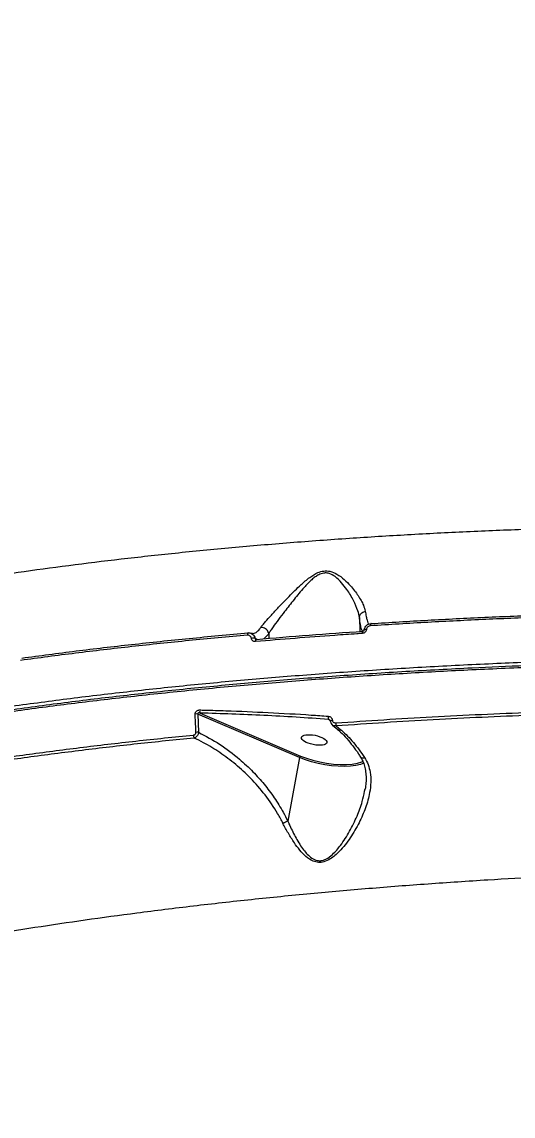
# Model space of a CAD drawing. Header units: millimetres. Extents: x -6523 to 7556, y -5559 to 6101.
# Drawn here: x -1524 to -1349.4, y 2351.4 to 2740.5 of the extents above; entities that cross this region are included whole.
import ezdxf

# ---------------------------------------------------------------- set-up
doc = ezdxf.new("R2010")
doc.units = ezdxf.units.MM
for name, color, linetype in [('DIKOM_ОБЪЕКТ', 7, 'Continuous'), ('DIKOM_РАЗМЕР_ЗОНА', 7, 'Continuous'), ('DIKOM_РАЗМЕР_ОБЪЕКТА', 7, 'Continuous')]:
    doc.layers.add(name, color=color, linetype=linetype)
doc.styles.add('style1', font='arial.ttf', dxfattribs={"width": 0.8})
doc.dimstyles.new('1-50', dxfattribs={"dimtxt": 300, "dimasz": 200, "dimexe": 100, "dimexo": 0, "dimgap": 100, "dimtad": 1, "dimtxsty": 'style1', "dimcen": 200, "dimclrd": 7, "dimclre": 7, "dimclrt": 7, "dimadec": 1, "dimazin": 2, "dimtfac": 1, "dimtmove": 0, "dimatfit": 2, "dimfxl": 0, "dimlwd": 25, "dimlwe": 18, "dimarcsym": 0})

# ---------------------------------------------------------------- blocks, each defined once
blk = doc.blocks.new('*D10')
at = {"layer": 'Defpoints', "color": 0, "transparency": 16777216}
for p in [(-1823.23, 4314.24), (3842.01, -3170.82), (6537.88, -3170.82)]:
    blk.add_point(p, dxfattribs=at)
at = {"layer": 'DIKOM_РАЗМЕР_ОБЪЕКТА', "color": 7, "lineweight": 18, "transparency": 16777216}
for p, q in [((-1823.23, 4314.24), (6637.88, 4314.24)), ((3842.01, -3170.82), (6637.88, -3170.82))]:
    blk.add_line(p, q, dxfattribs=at)
at = {"layer": 'DIKOM_РАЗМЕР_ОБЪЕКТА', "color": 7, "lineweight": 25, "transparency": 16777216}
blk.add_line((6537.88, 3914.24), (6537.88, -2770.82), dxfattribs=at)
at = {"layer": 'DIKOM_РАЗМЕР_ОБЪЕКТА', "color": 7, "transparency": 16777216}
for points in [[(6471.22, 3914.24), (6604.55, 3914.24), (6537.88, 4314.24)], [(6471.22, -2770.82), (6604.55, -2770.82), (6537.88, -3170.82)]]:
    blk.add_solid(points, dxfattribs=at)
at = {"layer": 'DIKOM_РАЗМЕР_ОБЪЕКТА', "color": 7, "transparency": 16777216, "insert": (6304.71, 207.11), "char_height": 300, "attachment_point": 5, "rotation": 90, "style": 'style1'}
blk.add_mtext('7500', dxfattribs=at)
blk = doc.blocks.new('*D13')
at = {"layer": 'Defpoints', "color": 0, "transparency": 16777216}
for p in [(-2358.18, 6101.03), (4341.71, -4605.15), (7455.88, -4605.15)]:
    blk.add_point(p, dxfattribs=at)
at = {"layer": 'DIKOM_РАЗМЕР_ЗОНА', "color": 7, "lineweight": 18, "transparency": 16777216}
for p, q in [((-2358.18, 6101.03), (7555.88, 6101.03)), ((4341.71, -4605.15), (7555.88, -4605.15))]:
    blk.add_line(p, q, dxfattribs=at)
at = {"layer": 'DIKOM_РАЗМЕР_ЗОНА', "color": 7, "lineweight": 25, "transparency": 16777216}
blk.add_line((7455.88, 5701.03), (7455.88, -4205.15), dxfattribs=at)
at = {"layer": 'DIKOM_РАЗМЕР_ЗОНА', "color": 7, "transparency": 16777216}
for points in [[(7389.22, 5701.03), (7522.55, 5701.03), (7455.88, 6101.03)], [(7389.22, -4205.15), (7522.55, -4205.15), (7455.88, -4605.15)]]:
    blk.add_solid(points, dxfattribs=at)
at = {"layer": 'DIKOM_РАЗМЕР_ЗОНА', "color": 7, "transparency": 16777216, "insert": (7222.71, 375.61), "char_height": 300, "attachment_point": 5, "rotation": 90, "style": 'style1'}
blk.add_mtext('10700', dxfattribs=at)

msp = doc.modelspace()

# ---------------------------------------------------------------- linework, layer by layer
at = {"layer": 'DIKOM_ОБЪЕКТ', "color": 7, "linetype": 'Continuous', "lineweight": 15}
for p, q in [((-1404.004, 2528.701), (-1403.887, 2523.733)), ((-1441.095, 2521.294), (-1440.489, 2520.934)), ((-1436.231, 2522.94), (-1437.992, 2521.137)), ((-1436.231, 2522.94), (-1436.193, 2521.283)), ((-1402.347, 2524.132), (-1402.276, 2524.324)), ((-1461.45, 2494.367), (-1461.16, 2487.865)), ((-1425.261, 2478.878), (-1461.45, 2494.367)), ((-1460.573, 2494.714), (-1424.894, 2479.444)), ((-1414.403, 2492.068), (-1415.008, 2492.482)), ((-1413.544, 2490.425), (-1411.711, 2488.918)), ((-1412.223, 2490.135), (-1410.551, 2488.757)), ((-1425.261, 2478.878), (-1429.471, 2456.313)), ((-1402.17, 2466.948), (-1402.003, 2467.718))]:
    msp.add_line(p, q, dxfattribs=at)
at = {"layer": 'DIKOM_ОБЪЕКТ', "color": 7, "linetype": 'Continuous', "lineweight": 15, "flags": 128}
for points in [[(-1399.866, 2526.533), (-1399.906, 2526.539), (-1399.942, 2526.51), (-1399.975, 2526.447), (-1400.003, 2526.352), (-1400.025, 2526.228), (-1400.04, 2526.081), (-1400.047, 2525.914), (-1400.047, 2525.734)], [(-1443.526, 2523.211), (-1443.585, 2523.215), (-1443.64, 2523.184), (-1443.69, 2523.119), (-1443.732, 2523.023), (-1443.766, 2522.898), (-1443.789, 2522.749), (-1443.802, 2522.582), (-1443.804, 2522.402)], [(-1440.69, 2520.939), (-1440.746, 2520.916), (-1440.798, 2520.856), (-1440.842, 2520.761), (-1440.878, 2520.636), (-1440.903, 2520.483), (-1440.916, 2520.31), (-1440.918, 2520.123)], [(-1440.628, 2520.923), (-1440.689, 2520.939), (-1440.69, 2520.939)], [(-1414.34, 2491.887), (-1414.334, 2491.918), (-1414.28, 2491.98), (-1414.17, 2492.041), (-1414.013, 2492.098), (-1413.817, 2492.149), (-1413.594, 2492.19)], [(-1402.466, 2476.843), (-1403.587, 2476.462), (-1405.268, 2476.086), (-1407.182, 2475.847), (-1409.287, 2475.752), (-1411.536, 2475.802), (-1413.882, 2475.997), (-1416.273, 2476.331), (-1418.657, 2476.797), (-1420.983, 2477.386), (-1423.2, 2478.085), (-1425.261, 2478.878)], [(-1424.894, 2479.444), (-1422.78, 2478.634), (-1420.5, 2477.928), (-1418.108, 2477.342), (-1415.663, 2476.89), (-1413.222, 2476.583), (-1410.847, 2476.429), (-1408.592, 2476.431), (-1406.514, 2476.59), (-1404.663, 2476.901), (-1403.082, 2477.357), (-1402.674, 2477.518)]]:
    msp.add_lwpolyline(points, dxfattribs=at)
at = {"layer": 'DIKOM_ОБЪЕКТ', "color": 7, "linetype": 'Continuous', "lineweight": 15}
for centre, radius, start, end in [((-1441.669, 2519.116), 2.252, 75.23867, 107.85078), ((-1401.849, 2523.217), 1.158, 148.1808, 189.87945), ((-1401.787, 2523.126), 1.294, 77.39377, 112.24443), ((-1461.824, 2490.346), 4.038, 84.6901, 97.97196), ((-1459.062, 2495.544), 1.725, 170.88682, 208.77766), ((-1412.896, 2493.202), 2.232, 169.59787, 198.82316), ((-1409.397, 2491.165), 3.008, 179.27714, 200.03907), ((-1460.899, 2486.852), 2.106, 178.55176, 208.57337), ((-1461.597, 2484.007), 3.882, 83.53757, 97.34085), ((-1411.001, 2489.874), 1.205, 232.88286, 291.96205), ((-1424.48, 2478.774), 0.787, 121.67587, 172.35797)]:
    msp.add_arc(centre, radius, start, end, dxfattribs=at)
msp.add_ellipse((-1420.089, 2485.15), major_axis=(-4.507, 0.913), ratio=0.3657185, dxfattribs=at)
for points, knots in [([(-1124.353, 3075.64), (-1125.253, 3075.861), (-1128.437, 3076.644), (-1134.126, 3077.784), (-1141.396, 3079.058), (-1148.858, 3080.118), (-1156.478, 3080.976), (-1164.264, 3081.631), (-1172.215, 3082.083), (-1180.334, 3082.333), (-1188.624, 3082.383), (-1197.087, 3082.231), (-1205.724, 3081.878), (-1214.539, 3081.323), (-1223.536, 3080.566), (-1232.707, 3079.607), (-1242.019, 3078.45), (-1251.436, 3077.099), (-1260.931, 3075.557), (-1270.502, 3073.825), (-1280.152, 3071.903), (-1289.883, 3069.791), (-1299.7, 3067.489), (-1309.604, 3064.997), (-1319.598, 3062.312), (-1329.685, 3059.436), (-1339.869, 3056.366), (-1350.148, 3053.102), (-1360.495, 3049.653), (-1370.867, 3046.033), (-1381.228, 3042.254), (-1391.566, 3038.321), (-1401.885, 3034.233), (-1412.191, 3029.987), (-1422.486, 3025.584), (-1432.774, 3021.022), (-1443.056, 3016.3), (-1453.337, 3011.416), (-1463.619, 3006.369), (-1473.905, 3001.157), (-1484.173, 2995.792), (-1494.379, 2990.294), (-1504.485, 2984.684), (-1514.481, 2978.969), (-1524.373, 2973.145), (-1534.164, 2967.211), (-1543.854, 2961.168), (-1553.442, 2955.016), (-1562.93, 2948.755), (-1572.315, 2942.384), (-1581.599, 2935.904), (-1590.78, 2929.315), (-1599.85, 2922.623), (-1608.782, 2915.848), (-1617.549, 2909.01), (-1626.133, 2902.122), (-1634.532, 2895.187), (-1642.747, 2888.204), (-1650.778, 2881.173), (-1658.626, 2874.094), (-1666.291, 2866.968), (-1673.771, 2859.794), (-1681.067, 2852.573), (-1688.179, 2845.304), (-1695.102, 2837.993), (-1701.82, 2830.654), (-1708.312, 2823.313), (-1714.56, 2815.986), (-1720.561, 2808.679), (-1726.317, 2801.391), (-1731.826, 2794.123), (-1737.091, 2786.873), (-1742.11, 2779.642), (-1746.884, 2772.431), (-1751.412, 2765.24), (-1755.695, 2758.067), (-1759.722, 2750.918), (-1763.175, 2744.455), (-1765.167, 2740.402), (-1766.002, 2738.703)], [0, 0, 0, 0, 0.0052363, 0.0185062, 0.0317826, 0.0449891, 0.0581356, 0.0712368, 0.0843073, 0.0973621, 0.1104157, 0.1234801, 0.1365682, 0.1496946, 0.1628741, 0.1761215, 0.1894001, 0.2026256, 0.2157851, 0.228894, 0.2419673, 0.2550197, 0.2680664, 0.2811206, 0.2941939, 0.307301, 0.3204568, 0.3336763, 0.3469502, 0.3601995, 0.3733731, 0.3864919, 0.3995705, 0.412624, 0.4256673, 0.4387154, 0.4517783, 0.4648707, 0.4780075, 0.4912036, 0.5044676, 0.5177231, 0.5308932, 0.5440216, 0.5571192, 0.5701964, 0.583264, 0.5963326, 0.6094102, 0.6225066, 0.6356323, 0.648798, 0.6620138, 0.6752413, 0.6884296, 0.7015735, 0.7146838, 0.7277709, 0.7408454, 0.7539179, 0.7669975, 0.7800924, 0.7932134, 0.806371, 0.8195755, 0.8328118, 0.8460216, 0.8591822, 0.8723065, 0.8854051, 0.8984883, 0.9115663, 0.9246494, 0.937745, 0.9508633, 0.9640149, 0.9772098, 0.990448, 1, 1, 1, 1]), ([(-1123.883, 3075.305), (-1126.617, 3075.923), (-1133.983, 3077.586), (-1146.695, 3079.633), (-1162.173, 3081.238), (-1178.577, 3082.024), (-1195.872, 3081.97), (-1214.024, 3081.05), (-1232.632, 3079.287), (-1251.62, 3076.705), (-1270.909, 3073.349), (-1290.811, 3069.162), (-1311.284, 3064.126), (-1332.268, 3058.235), (-1353.302, 3051.62), (-1374.312, 3044.321), (-1395.226, 3036.391), (-1416.387, 3027.702), (-1437.728, 3018.251), (-1459.179, 3008.053), (-1480.02, 2997.458), (-1500.194, 2986.541), (-1519.665, 2975.377), (-1538.993, 2963.655), (-1558.11, 2951.388), (-1576.948, 2938.607), (-1595.345, 2925.41), (-1613.234, 2911.833), (-1630.558, 2897.915), (-1647.366, 2883.607), (-1663.574, 2868.944), (-1679.112, 2853.968), (-1693.636, 2839.009), (-1707.122, 2824.119), (-1719.565, 2809.346), (-1731.169, 2794.448), (-1741.86, 2779.473), (-1751.555, 2764.477), (-1759.615, 2750.655), (-1764.026, 2741.932), (-1765.977, 2738.075)], [0, 0, 0, 0, 0.01565149, 0.04216745, 0.06870383, 0.09521979, 0.12250599, 0.14981435, 0.17710056, 0.20361651, 0.23015288, 0.25666892, 0.2839551, 0.31126347, 0.33854965, 0.36506564, 0.39160203, 0.41811795, 0.44540407, 0.47271249, 0.49999873, 0.52556005, 0.55113959, 0.57670085, 0.60294945, 0.62921792, 0.65546669, 0.68198269, 0.7085191, 0.73503516, 0.76232143, 0.78962984, 0.81691613, 0.84343216, 0.8699686, 0.89648453, 0.92377086, 0.95107927, 0.97836552, 1, 1, 1, 1]), ([(-1786.74, 2710.037), (-1787.213, 2712.625), (-1788.263, 2718.374), (-1788.869, 2728.108), (-1788.643, 2739.166), (-1787.309, 2751.01), (-1784.888, 2763.342), (-1781.324, 2776.144), (-1776.6, 2789.378), (-1770.874, 2802.607), (-1764.225, 2815.772), (-1756.748, 2828.815), (-1748.246, 2842.094), (-1738.698, 2855.568), (-1728.11, 2869.194), (-1716.466, 2882.964), (-1703.759, 2896.825), (-1689.937, 2910.796), (-1675.18, 2924.663), (-1659.85, 2938.098), (-1644.123, 2951.011), (-1628.109, 2963.38), (-1611.369, 2975.562), (-1593.935, 2987.509), (-1575.855, 2999.178), (-1557.639, 3010.25), (-1539.367, 3020.714), (-1521.111, 3030.569), (-1502.472, 3040.046), (-1483.497, 3049.085), (-1464.241, 3057.702), (-1451.365, 3062.963), (-1444.929, 3065.593)], [0, 0, 0, 0, 0.0249861, 0.0554879, 0.0892072, 0.1229523, 0.156671, 0.1913838, 0.2261253, 0.2608375, 0.2934958, 0.3261787, 0.3588365, 0.392437, 0.4260647, 0.4596651, 0.4944807, 0.5292964, 0.5646123, 0.5999279, 0.6330972, 0.6662926, 0.6994622, 0.7335984, 0.7677621, 0.8018986, 0.8344682, 0.867061, 0.8996307, 0.9330788, 0.9665518, 1, 1, 1, 1]), ([(-1786.759, 2644.055), (-1787.054, 2645.89), (-1787.951, 2651.48), (-1788.169, 2661.405), (-1787.446, 2673.778), (-1785.462, 2686.653), (-1782.314, 2699.949), (-1777.998, 2713.613), (-1772.537, 2727.579), (-1765.936, 2741.808), (-1758.185, 2756.28), (-1749.318, 2770.966), (-1739.373, 2785.82), (-1728.398, 2800.771), (-1716.443, 2815.75), (-1703.536, 2830.71), (-1689.68, 2845.627), (-1674.917, 2860.475), (-1659.299, 2875.211), (-1642.903, 2889.764), (-1625.801, 2904.067), (-1608.043, 2918.073), (-1589.645, 2931.752), (-1570.649, 2945.089), (-1551.12, 2958.044), (-1531.15, 2970.558), (-1510.831, 2982.573), (-1491.184, 2993.509), (-1472.273, 3003.439), (-1454.15, 3012.441), (-1435.884, 3021.004), (-1417.557, 3029.089), (-1399.335, 3036.626), (-1381.262, 3043.597), (-1365.225, 3049.373), (-1355.22, 3052.694), (-1351.143, 3054.047)], [0, 0, 0, 0, 0.015189, 0.04629209, 0.07739534, 0.10859648, 0.13984761, 0.17109869, 0.20229995, 0.23340298, 0.26450578, 0.29570661, 0.32695741, 0.35820803, 0.38940887, 0.42051169, 0.45161472, 0.48281582, 0.51406679, 0.54531775, 0.57651864, 0.60762179, 0.63872484, 0.66992576, 0.70117676, 0.73242771, 0.76362877, 0.79473176, 0.82147836, 0.84836708, 0.87528754, 0.90220785, 0.92909657, 0.95547734, 0.98185811, 1, 1, 1, 1]), ([(-1165.705, 3013.924), (-1170.641, 3014.136), (-1180.517, 3014.562), (-1196.137, 3014.253), (-1212.444, 3013.244), (-1229.475, 3011.437), (-1247.168, 3008.838), (-1265.14, 3005.498), (-1283.319, 3001.448), (-1301.636, 2996.731), (-1320.388, 2991.271), (-1339.527, 2985.054), (-1358.995, 2978.084), (-1378.367, 2970.511), (-1397.581, 2962.377), (-1416.575, 2953.731), (-1435.656, 2944.434), (-1454.757, 2934.491), (-1473.812, 2923.921), (-1492.414, 2912.95), (-1510.507, 2901.624), (-1528.051, 2889.995), (-1545.321, 2877.88), (-1562.243, 2865.3), (-1578.75, 2852.289), (-1594.492, 2839.119), (-1609.432, 2825.839), (-1623.552, 2812.497), (-1637.067, 2798.886), (-1649.903, 2785.044), (-1662.004, 2771.012), (-1672.308, 2758.071), (-1681.08, 2746.252), (-1685.907, 2739.141), (-1688.322, 2735.582)], [0, 0, 0, 0, 0.03117845, 0.06238094, 0.09355934, 0.12564419, 0.15775516, 0.18983996, 0.22102022, 0.25222433, 0.2834046, 0.31548978, 0.34760094, 0.3796861, 0.41088899, 0.44211592, 0.47331884, 0.50542571, 0.53755851, 0.5696654, 0.60091961, 0.63219793, 0.66345211, 0.69560995, 0.72779404, 0.75995185, 0.79128419, 0.82264055, 0.85397301, 0.886209, 0.91847094, 0.95070734, 0.9753305, 1, 1, 1, 1]), ([(-1632.632, 2522.733), (-1629.122, 2523.75), (-1622.099, 2525.784), (-1610.611, 2528.739), (-1598.463, 2531.612), (-1585.443, 2534.427), (-1571.553, 2537.174), (-1556.794, 2539.841), (-1541.399, 2542.383), (-1524.946, 2544.862), (-1507.407, 2547.256), (-1488.784, 2549.542), (-1469.426, 2551.668), (-1449.372, 2553.617), (-1428.675, 2555.379), (-1407.815, 2556.911), (-1386.873, 2558.213), (-1365.923, 2559.291), (-1344.6, 2560.163), (-1322.963, 2560.817), (-1301.082, 2561.243), (-1279.458, 2561.432), (-1258.159, 2561.389), (-1237.246, 2561.124), (-1216.359, 2560.632), (-1195.574, 2559.905), (-1174.968, 2558.938), (-1156.309, 2557.832), (-1139.549, 2556.643), (-1124.555, 2555.422), (-1109.892, 2554.063), (-1095.615, 2552.573), (-1081.787, 2550.956), (-1068.409, 2549.211), (-1055.443, 2547.348), (-1047.215, 2546.003), (-1043.101, 2545.33)], [0, 0, 0, 0, 0.0277654, 0.055564, 0.0833623, 0.1111276, 0.1400314, 0.1689729, 0.1979143, 0.226818, 0.2582448, 0.2896959, 0.3211226, 0.3534673, 0.3858385, 0.4181831, 0.449506, 0.480853, 0.5121758, 0.5444126, 0.5766757, 0.6089124, 0.6401609, 0.6714336, 0.7026821, 0.7348412, 0.7670266, 0.7991856, 0.8241464, 0.849107, 0.874267, 0.8994269, 0.9244695, 0.9495121, 0.974756, 1, 1, 1, 1]), ([(-1439.08, 2525.11), (-1438.854, 2525.42), (-1438.396, 2526.045), (-1437.161, 2527.496), (-1435.31, 2529.546), (-1432.503, 2532.559), (-1429.015, 2536.228), (-1425.326, 2539.928), (-1421.908, 2542.874), (-1419.16, 2544.611), (-1416.633, 2545.356), (-1414.221, 2545.21), (-1411.712, 2544.082), (-1409.317, 2542.22), (-1406.734, 2539.581), (-1404.322, 2536.413), (-1402.545, 2533.311), (-1402.104, 2531.603), (-1401.924, 2530.905)], [0, 0, 0, 0, 0.0401002, 0.0808881, 0.1499716, 0.2211624, 0.3125718, 0.4066954, 0.4681056, 0.5184497, 0.5509514, 0.585753, 0.6308466, 0.68855, 0.7478282, 0.8397934, 0.9345764, 1, 1, 1, 1]), ([(-1404.004, 2528.711), (-1404.004, 2528.711), (-1404.092, 2529.499), (-1404.543, 2531.339), (-1405.982, 2534.74), (-1408.026, 2538.169), (-1410.262, 2541.087), (-1412.289, 2543.121), (-1414.368, 2544.345), (-1415.861, 2544.559), (-1417.117, 2544.45), (-1418.359, 2544.017), (-1419.761, 2543.123), (-1421.556, 2541.65), (-1424.13, 2538.93), (-1427.319, 2535.026), (-1430.336, 2531.139), (-1432.826, 2527.869), (-1434.472, 2525.622), (-1435.589, 2524.036), (-1436.033, 2523.246), (-1436.232, 2522.947), (-1436.232, 2522.947)], [0, 0, 0, 0, 0.0000606, 0.0666631, 0.1607129, 0.2573749, 0.3151514, 0.3739445, 0.4164759, 0.4408442, 0.4480456, 0.4776016, 0.5013219, 0.5257268, 0.586664, 0.6799397, 0.7755617, 0.8463041, 0.9186545, 0.9590302, 0.9999673, 1, 1, 1, 1]), ([(-1404.004, 2528.711), (-1403.971, 2528.96), (-1403.903, 2529.459), (-1403.457, 2530.126), (-1402.828, 2530.621), (-1402.273, 2530.837), (-1401.972, 2530.896), (-1401.924, 2530.905)], [0, 0, 0, 0, 0.2440347, 0.4880156, 0.7320038, 0.9571046, 1, 1, 1, 1]), ([(-1401.924, 2530.905), (-1401.814, 2530.268), (-1401.603, 2529.038), (-1401.278, 2527.724), (-1400.946, 2526.688), (-1400.721, 2526.479), (-1400.604, 2526.37)], [0, 0, 0, 0, 0.2569424, 0.4965099, 0.7383062, 1, 1, 1, 1]), ([(-1307.367, 2529.725), (-1310.93, 2529.643), (-1321.351, 2529.403), (-1338.621, 2528.858), (-1359.176, 2528.021), (-1379.694, 2526.999), (-1393.262, 2526.155), (-1400.047, 2525.734)], [0, 0, 0, 0, 0.1144546, 0.3347653, 0.5550756, 0.7775378, 1, 1, 1, 1]), ([(-1399.866, 2526.533), (-1393.163, 2526.95), (-1379.756, 2527.784), (-1359.353, 2528.801), (-1338.779, 2529.641), (-1321.414, 2530.19), (-1310.949, 2530.43), (-1307.394, 2530.512)], [0, 0, 0, 0, 0.2203112, 0.4406217, 0.663084, 0.885546, 1, 1, 1, 1]), ([(-1404.004, 2528.701), (-1404.004, 2528.703), (-1404.004, 2528.706), (-1404.004, 2528.709), (-1404.004, 2528.711), (-1404.004, 2528.711)], [0, 0, 0, 0, 0.5028423, 0.9199033, 1, 1, 1, 1]), ([(-1402.908, 2523.803), (-1403, 2523.954), (-1403.182, 2524.254), (-1403.455, 2525.307), (-1403.73, 2526.712), (-1403.911, 2528.025), (-1404.004, 2528.701)], [0, 0, 0, 0, 0.2494357, 0.4930954, 0.7390353, 1, 1, 1, 1]), ([(-1402.276, 2524.324), (-1402.271, 2524.362), (-1402.23, 2524.671), (-1402.027, 2525.247), (-1401.486, 2525.922), (-1400.733, 2526.405), (-1400.154, 2526.491), (-1399.866, 2526.533)], [0, 0, 0, 0, 0.03331148, 0.26642329, 0.50826823, 0.75527353, 1, 1, 1, 1]), ([(-1400.047, 2525.734), (-1400.221, 2525.705), (-1400.569, 2525.649), (-1401.025, 2525.354), (-1401.354, 2524.945), (-1401.476, 2524.597), (-1401.501, 2524.412), (-1401.504, 2524.389)], [0, 0, 0, 0, 0.2478673, 0.4958828, 0.7364706, 0.9670341, 1, 1, 1, 1]), ([(-1443.804, 2522.402), (-1450.748, 2521.772), (-1464.638, 2520.511), (-1485.009, 2518.355), (-1505.034, 2516.024), (-1517.952, 2514.303), (-1524.411, 2513.442)], [0, 0, 0, 0, 0.2485963, 0.497193, 0.7485967, 1, 1, 1, 1]), ([(-1523.957, 2514.276), (-1517.585, 2515.125), (-1504.84, 2516.823), (-1484.943, 2519.142), (-1464.548, 2521.303), (-1450.534, 2522.575), (-1443.526, 2523.211)], [0, 0, 0, 0, 0.2485968, 0.4971938, 0.7485967, 1, 1, 1, 1]), ([(-1442.359, 2521.26), (-1442.402, 2521.419), (-1442.487, 2521.736), (-1442.802, 2522.111), (-1443.215, 2522.354), (-1443.571, 2522.417), (-1443.768, 2522.404), (-1443.804, 2522.402)], [0, 0, 0, 0, 0.2363576, 0.4729111, 0.7098891, 0.9468217, 1, 1, 1, 1]), ([(-1443.526, 2523.211), (-1443.466, 2523.215), (-1443.137, 2523.234), (-1442.54, 2523.127), (-1441.846, 2522.719), (-1441.313, 2522.091), (-1441.168, 2521.559), (-1441.095, 2521.294)], [0, 0, 0, 0, 0.0531727, 0.2899856, 0.5268103, 0.7633562, 1, 1, 1, 1]), ([(-1442.042, 2523), (-1442.078, 2522.992), (-1442.14, 2522.977), (-1442.344, 2523.06), (-1442.432, 2523.096)], [0, 0, 0, 0, 0.5678725, 1, 1, 1, 1]), ([(-1442.044, 2522.95), (-1441.605, 2523.047), (-1440.69, 2523.251), (-1439.72, 2524.2), (-1439.192, 2524.951), (-1439.08, 2525.11)], [0, 0, 0, 0, 0.4213561, 0.8777654, 1, 1, 1, 1]), ([(-1441.095, 2521.294), (-1441.081, 2521.242), (-1441.053, 2521.139), (-1440.977, 2521.035), (-1440.916, 2521.002), (-1440.899, 2520.994)], [0, 0, 0, 0, 0.4213709, 0.8433871, 1, 1, 1, 1]), ([(-1402.99, 2523.019), (-1403.639, 2522.975), (-1406.887, 2522.758), (-1414.879, 2522.2), (-1426.914, 2521.301), (-1436.248, 2520.515), (-1440.918, 2520.123)], [0, 0, 0, 0, 0.0507682, 0.2538482, 0.6266943, 1, 1, 1, 1]), ([(-1440.628, 2520.923), (-1434.39, 2521.445), (-1421.901, 2522.491), (-1409.165, 2523.371), (-1402.79, 2523.811)], [0, 0, 0, 0, 0.4994505, 1, 1, 1, 1]), ([(-1436.232, 2522.947), (-1436.302, 2523.21), (-1436.442, 2523.735), (-1436.972, 2524.408), (-1437.671, 2524.897), (-1438.365, 2525.107), (-1438.84, 2525.13), (-1439.036, 2525.113), (-1439.08, 2525.11)], [0, 0, 0, 0, 0.2114663, 0.4229628, 0.6344288, 0.8459336, 0.9647867, 1, 1, 1, 1]), ([(-1436.232, 2522.947), (-1436.232, 2522.945), (-1436.232, 2522.943), (-1436.232, 2522.94), (-1436.231, 2522.94)], [0, 0, 0, 0, 0.6460122, 1, 1, 1, 1]), ([(-1401.504, 2524.389), (-1401.507, 2524.367), (-1401.532, 2524.18), (-1401.657, 2523.826), (-1401.994, 2523.408), (-1402.458, 2523.106), (-1402.812, 2523.048), (-1402.99, 2523.019)], [0, 0, 0, 0, 0.02992734, 0.26181429, 0.50394628, 0.75200389, 1, 1, 1, 1]), ([(-1402.301, 2524.224), (-1402.301, 2524.221), (-1402.31, 2524.17), (-1402.377, 2524.067), (-1402.497, 2523.943), (-1402.661, 2523.853), (-1402.776, 2523.838), (-1402.836, 2523.83)], [0, 0, 0, 0, 0.01617313, 0.23675572, 0.46571639, 0.72392629, 1, 1, 1, 1]), ([(-1402.303, 2524.225), (-1402.297, 2524.239), (-1402.286, 2524.263), (-1402.28, 2524.297), (-1402.277, 2524.316), (-1402.276, 2524.324)], [0, 0, 0, 0, 0.43727373, 0.78583093, 1, 1, 1, 1]), ([(-1440.918, 2520.123), (-1440.955, 2520.12), (-1441.152, 2520.109), (-1441.508, 2520.171), (-1441.919, 2520.413), (-1442.233, 2520.786), (-1442.317, 2521.102), (-1442.359, 2521.26)], [0, 0, 0, 0, 0.0545695, 0.2913542, 0.5278199, 0.7639881, 1, 1, 1, 1]), ([(-1440.688, 2520.944), (-1440.726, 2520.942), (-1440.812, 2520.935), (-1440.868, 2520.972), (-1440.899, 2520.993)], [0, 0, 0, 0, 0.4362521, 1, 1, 1, 1]), ([(-1692.51, 2457.284), (-1690.604, 2458.129), (-1685.47, 2460.407), (-1676.14, 2464.052), (-1664.274, 2468.182), (-1651.179, 2472.242), (-1636.868, 2476.216), (-1621.358, 2480.088), (-1604.991, 2483.772), (-1587.844, 2487.26), (-1570.007, 2490.548), (-1551.191, 2493.69), (-1531.42, 2496.669), (-1510.741, 2499.469), (-1489.608, 2502.029), (-1468.105, 2504.347), (-1446.322, 2506.424), (-1423.904, 2508.293), (-1400.902, 2509.941), (-1377.385, 2511.354), (-1353.868, 2512.503), (-1330.435, 2513.388), (-1307.161, 2514.019), (-1283.668, 2514.406), (-1260.029, 2514.536), (-1236.325, 2514.404), (-1213.076, 2514.011), (-1190.354, 2513.365), (-1168.214, 2512.479), (-1146.294, 2511.339), (-1124.683, 2509.938), (-1103.464, 2508.274), (-1083.968, 2506.464), (-1066.139, 2504.553), (-1049.89, 2502.585), (-1034.188, 2500.447), (-1019.087, 2498.143), (-1004.744, 2495.699), (-991.228, 2493.126), (-979.821, 2490.726), (-973.09, 2489.143), (-970.349, 2488.498)], [0, 0, 0, 0, 0.0156523, 0.0421681, 0.0687044, 0.0952203, 0.1225064, 0.1498146, 0.1771007, 0.2036166, 0.230153, 0.2566687, 0.2839548, 0.3112631, 0.3385492, 0.3650651, 0.3916014, 0.4181172, 0.4454033, 0.4727116, 0.4999977, 0.5265135, 0.5530498, 0.5795657, 0.6068517, 0.63416, 0.661446, 0.6879619, 0.7144981, 0.7410139, 0.7683, 0.7956083, 0.8228943, 0.8459724, 0.8690775, 0.8921825, 0.9155066, 0.9388307, 0.9615639, 0.9843486, 1, 1, 1, 1]), ([(-1209.743, 2511.928), (-1214.201, 2512.027), (-1226.212, 2512.295), (-1246.008, 2512.524), (-1269.109, 2512.554), (-1292.562, 2512.329), (-1316.292, 2511.842), (-1340.225, 2511.088), (-1363.832, 2510.085), (-1387.04, 2508.841), (-1409.786, 2507.37), (-1432.441, 2505.65), (-1454.921, 2503.674), (-1477.14, 2501.444), (-1498.611, 2499.009), (-1519.277, 2496.382), (-1539.1, 2493.579), (-1558.404, 2490.557), (-1577.098, 2487.315), (-1595.1, 2483.86), (-1612.014, 2480.268), (-1627.807, 2476.554), (-1642.473, 2472.736), (-1656.249, 2468.752), (-1669.05, 2464.61), (-1680.805, 2460.319), (-1691.255, 2455.974), (-1700.395, 2451.592), (-1708.251, 2447.189), (-1714.943, 2442.693), (-1720.422, 2438.117), (-1724.55, 2433.475), (-1726.969, 2429.767), (-1727.629, 2427.616), (-1727.814, 2427.011)], [0, 0, 0, 0, 0.0187785, 0.0505891, 0.0824241, 0.1142347, 0.1469693, 0.1797306, 0.2124651, 0.2442758, 0.2761108, 0.3079214, 0.3406561, 0.3734173, 0.4061519, 0.4379621, 0.4697968, 0.501607, 0.5343411, 0.567102, 0.5998361, 0.6316467, 0.6634815, 0.6952921, 0.7280264, 0.7607876, 0.793522, 0.8253324, 0.8571673, 0.8889778, 0.9217122, 0.9544733, 0.9872077, 1, 1, 1, 1]), ([(-1642.826, 2473.23), (-1642.669, 2473.276), (-1637.874, 2474.674), (-1627.44, 2477.307), (-1611.647, 2481.061), (-1594.922, 2484.61), (-1577.514, 2487.968), (-1559.1, 2491.184), (-1539.711, 2494.242), (-1519.39, 2497.128), (-1498.584, 2499.777), (-1477.377, 2502.187), (-1455.858, 2504.358), (-1433.677, 2506.327), (-1410.883, 2508.077), (-1387.543, 2509.598), (-1365.544, 2510.78), (-1345.004, 2511.677), (-1325.991, 2512.339), (-1306.943, 2512.836), (-1287.683, 2513.17), (-1268.245, 2513.332), (-1248.671, 2513.313), (-1229.216, 2513.128), (-1216.404, 2512.853), (-1210.002, 2512.715)], [0, 0, 0, 0, 0.0016617, 0.0508196, 0.0999375, 0.1476686, 0.1954365, 0.2431676, 0.292285, 0.3414426, 0.3905601, 0.4382918, 0.4860602, 0.5337919, 0.58291, 0.6320681, 0.6811862, 0.7203299, 0.759514, 0.7986982, 0.8378418, 0.8783589, 0.9189209, 0.9594829, 1, 1, 1, 1]), ([(-1462.384, 2494.345), (-1462.379, 2494.482), (-1462.37, 2494.756), (-1462.193, 2495.142), (-1461.913, 2495.457), (-1461.537, 2495.69), (-1461.139, 2495.808), (-1460.874, 2495.815), (-1460.765, 2495.818)], [0, 0, 0, 0, 0.1643149, 0.329194, 0.489742, 0.6616227, 0.8613707, 1, 1, 1, 1]), ([(-1462.093, 2487.858), (-1462.118, 2488.505), (-1462.201, 2490.666), (-1462.309, 2492.83), (-1462.384, 2494.345)], [0, 0, 0, 0, 0.2996193, 1, 1, 1, 1]), ([(-1460.573, 2494.714), (-1460.644, 2494.728), (-1460.809, 2494.761), (-1461.047, 2494.774), (-1461.245, 2494.743), (-1461.358, 2494.692), (-1461.419, 2494.644), (-1461.46, 2494.589), (-1461.48, 2494.519), (-1461.477, 2494.442), (-1461.46, 2494.393), (-1461.45, 2494.367)], [0, 0, 0, 0, 0.1851697, 0.430505, 0.6101552, 0.6933815, 0.7464358, 0.8083009, 0.8667771, 0.9298168, 1, 1, 1, 1]), ([(-1460.765, 2495.818), (-1460.146, 2495.802), (-1457.052, 2495.725), (-1448.965, 2495.477), (-1436.403, 2494.944), (-1424.242, 2494.244), (-1417.108, 2493.745), (-1415.091, 2493.605)], [0, 0, 0, 0, 0.0413724, 0.2068725, 0.538155, 0.869438, 1, 1, 1, 1]), ([(-1415.008, 2492.482), (-1422.686, 2492.992), (-1438.067, 2494.015), (-1453.063, 2494.481), (-1460.573, 2494.714)], [0, 0, 0, 0, 0.4991776, 1, 1, 1, 1]), ([(-1412.404, 2491.203), (-1406.723, 2491.597), (-1395.36, 2492.384), (-1378.074, 2493.395), (-1360.644, 2494.289), (-1348.924, 2494.767), (-1343.063, 2495.006)], [0, 0, 0, 0, 0.2491215, 0.4982431, 0.7491215, 1, 1, 1, 1]), ([(-1415.091, 2493.605), (-1414.898, 2493.571), (-1414.514, 2493.503), (-1414.034, 2493.162), (-1413.696, 2492.712), (-1413.626, 2492.353), (-1413.594, 2492.19)], [0, 0, 0, 0, 0.25916268, 0.51772412, 0.78122263, 1, 1, 1, 1]), ([(-1414.597, 2492.281), (-1414.639, 2492.311), (-1414.763, 2492.403), (-1414.91, 2492.45), (-1415.008, 2492.482)], [0, 0, 0, 0, 0.3373105, 1, 1, 1, 1]), ([(-1414.597, 2492.28), (-1414.532, 2492.227), (-1414.409, 2492.126), (-1414.335, 2491.974), (-1414.341, 2491.89), (-1414.341, 2491.888)], [0, 0, 0, 0, 0.5223105, 0.9900606, 1, 1, 1, 1]), ([(-1414.324, 2491.887), (-1414.293, 2491.69), (-1414.224, 2491.252), (-1413.923, 2490.747), (-1413.626, 2490.542), (-1413.529, 2490.474)], [0, 0, 0, 0, 0.35541882, 0.78810601, 1, 1, 1, 1]), ([(-1413.594, 2492.19), (-1413.588, 2492.144), (-1413.563, 2491.963), (-1413.425, 2491.669), (-1413.143, 2491.392), (-1412.79, 2491.216), (-1412.533, 2491.208), (-1412.404, 2491.203)], [0, 0, 0, 0, 0.07981757, 0.31812251, 0.55556253, 0.77739545, 1, 1, 1, 1]), ([(-1412.223, 2490.135), (-1412.434, 2490.121), (-1412.858, 2490.094), (-1413.318, 2490.243), (-1413.496, 2490.425), (-1413.535, 2490.465)], [0, 0, 0, 0, 0.4381336, 0.8760213, 1, 1, 1, 1]), ([(-1342.987, 2493.93), (-1348.797, 2493.693), (-1360.418, 2493.22), (-1377.782, 2492.331), (-1395.083, 2491.321), (-1406.509, 2490.53), (-1412.223, 2490.135)], [0, 0, 0, 0, 0.2491214, 0.4982426, 0.749121, 1, 1, 1, 1]), ([(-1541.073, 2477.285), (-1534.921, 2478.186), (-1522.617, 2479.988), (-1503.33, 2482.475), (-1483.51, 2484.811), (-1469.84, 2486.207), (-1463.005, 2486.905)], [0, 0, 0, 0, 0.2486162, 0.4972328, 0.7486164, 1, 1, 1, 1]), ([(-1463.005, 2486.905), (-1462.989, 2486.907), (-1462.87, 2486.92), (-1462.664, 2486.977), (-1462.415, 2487.126), (-1462.228, 2487.331), (-1462.106, 2487.585), (-1462.098, 2487.767), (-1462.093, 2487.858)], [0, 0, 0, 0, 0.0354272, 0.2573579, 0.4481979, 0.6280873, 0.8142949, 1, 1, 1, 1]), ([(-1461.16, 2487.865), (-1461.195, 2487.662), (-1461.263, 2487.256), (-1461.573, 2486.684), (-1461.995, 2486.22), (-1462.41, 2485.954), (-1462.667, 2485.871), (-1462.749, 2485.844)], [0, 0, 0, 0, 0.2221462, 0.4443612, 0.6650761, 0.8922583, 1, 1, 1, 1]), ([(-1461.16, 2487.865), (-1458.645, 2486.523), (-1453.615, 2483.84), (-1447.175, 2478.953), (-1441.944, 2474.074), (-1437.818, 2469.461), (-1434.211, 2464.649), (-1431.442, 2460.219), (-1429.998, 2457.357), (-1429.471, 2456.313)], [0, 0, 0, 0, 0.1992546, 0.3984556, 0.5429367, 0.6708121, 0.7989914, 0.9267443, 1, 1, 1, 1]), ([(-1411.746, 2488.898), (-1411.389, 2488.584), (-1410.267, 2487.597), (-1408.456, 2485.657), (-1406.343, 2483.093), (-1404.719, 2480.883), (-1403.844, 2479.462), (-1403.593, 2479.056)], [0, 0, 0, 0, 0.1218048, 0.3822943, 0.6406267, 0.8971464, 1, 1, 1, 1]), ([(-1410.551, 2488.757), (-1410.487, 2488.701), (-1408.96, 2487.352), (-1406.009, 2484.381), (-1403.444, 2480.744), (-1402.149, 2478.907)], [0, 0, 0, 0, 0.0209626, 0.5055774, 1, 1, 1, 1]), ([(-1462.749, 2485.844), (-1469.5, 2485.155), (-1483.001, 2483.777), (-1502.729, 2481.457), (-1522.069, 2478.968), (-1534.494, 2477.15), (-1540.706, 2476.24)], [0, 0, 0, 0, 0.2486158, 0.4972309, 0.748616, 1, 1, 1, 1]), ([(-1431.153, 2455.47), (-1431.772, 2456.648), (-1433.645, 2460.213), (-1437.431, 2465.727), (-1442.481, 2471.542), (-1447.9, 2476.532), (-1453.522, 2480.738), (-1458.52, 2483.782), (-1461.642, 2485.304), (-1462.749, 2485.844)], [0, 0, 0, 0, 0.0853582, 0.2582631, 0.4312964, 0.5912932, 0.7518432, 0.9119637, 1, 1, 1, 1]), ([(-1402.149, 2478.907), (-1401.693, 2478.085), (-1400.782, 2476.439), (-1400.045, 2473.462), (-1399.852, 2470.106), (-1400.342, 2465.853), (-1401.696, 2460.996), (-1404.069, 2455.607), (-1407.115, 2450.322), (-1410.133, 2446.482), (-1412.643, 2444.067), (-1414.422, 2442.723), (-1416.409, 2441.738), (-1418.573, 2441.476), (-1420.844, 2442.075), (-1423.084, 2443.665), (-1425.236, 2445.956), (-1427.286, 2448.755), (-1429.294, 2451.924), (-1430.533, 2454.288), (-1431.153, 2455.47)], [0, 0, 0, 0, 0.0482054, 0.0964653, 0.1564806, 0.2165953, 0.3050922, 0.3937419, 0.486954, 0.5799882, 0.6113364, 0.6426242, 0.6797843, 0.7100234, 0.7402863, 0.7862479, 0.8340964, 0.8820742, 0.9410304, 1, 1, 1, 1]), ([(-1403.61, 2479.067), (-1403.395, 2478.724), (-1402.847, 2477.852), (-1402.256, 2476.264), (-1401.793, 2474.316), (-1401.594, 2472.17), (-1401.633, 2469.944), (-1401.841, 2468.421), (-1401.94, 2467.689)], [0, 0, 0, 0, 0.1072073, 0.2724678, 0.4471106, 0.630266, 0.8223069, 1, 1, 1, 1]), ([(-1403.554, 2479.083), (-1403.507, 2479.017), (-1403.395, 2478.856), (-1403.011, 2478.761), (-1402.592, 2478.788), (-1402.293, 2478.861), (-1402.184, 2478.896), (-1402.149, 2478.907)], [0, 0, 0, 0, 0.2166389, 0.5230495, 0.829412, 0.9450831, 1, 1, 1, 1]), ([(-1429.475, 2456.306), (-1429.475, 2456.305), (-1429.33, 2455.957), (-1428.489, 2454.098), (-1426.857, 2450.736), (-1424.778, 2447.267), (-1422.89, 2444.856), (-1421.381, 2443.365), (-1419.675, 2442.34), (-1418.327, 2442.168), (-1417.118, 2442.285), (-1415.534, 2442.823), (-1413.124, 2444.695), (-1410.274, 2448.054), (-1407.355, 2452.657), (-1404.81, 2457.918), (-1402.976, 2462.728), (-1402.405, 2465.717), (-1402.17, 2466.948)], [0, 0, 0, 0, 0.00009196, 0.02237083, 0.12100761, 0.22151175, 0.26380916, 0.30681827, 0.35150551, 0.38480475, 0.38869619, 0.42602422, 0.48407473, 0.56914913, 0.68789293, 0.80871518, 0.92123696, 1, 1, 1, 1]), ([(-1429.475, 2456.306), (-1429.645, 2456.215), (-1429.986, 2456.032), (-1430.546, 2455.753), (-1430.936, 2455.569), (-1431.115, 2455.487), (-1431.153, 2455.47)], [0, 0, 0, 0, 0.3414102, 0.6827988, 0.9341019, 1, 1, 1, 1]), ([(-1429.471, 2456.313), (-1429.472, 2456.312), (-1429.472, 2456.31), (-1429.474, 2456.307), (-1429.475, 2456.306), (-1429.475, 2456.306)], [0, 0, 0, 0, 0.4235784, 0.7907872, 1, 1, 1, 1]), ([(-1281.282, 2438.528), (-1287.672, 2438.369), (-1300.451, 2438.05), (-1319.736, 2437.332), (-1339.063, 2436.437), (-1359.069, 2435.312), (-1379.633, 2433.945), (-1400.668, 2432.317), (-1421.638, 2430.464), (-1442.465, 2428.385), (-1463.067, 2426.085), (-1482.777, 2423.644), (-1501.558, 2421.084), (-1519.397, 2418.43), (-1536.788, 2415.611), (-1553.649, 2412.633), (-1569.906, 2409.505), (-1585.531, 2406.227), (-1600.426, 2402.806), (-1614.579, 2399.232), (-1627.743, 2395.555), (-1639.617, 2391.862), (-1650.172, 2388.184), (-1659.464, 2384.536), (-1667.769, 2380.81), (-1675.021, 2377.015), (-1681.173, 2373.158), (-1686.058, 2369.343), (-1689.74, 2365.578), (-1692.207, 2361.875), (-1693.533, 2358.788), (-1693.593, 2356.947), (-1693.614, 2356.33)], [0, 0, 0, 0, 0.0307563, 0.0615126, 0.092575, 0.1236374, 0.1579762, 0.1923414, 0.2266799, 0.2620306, 0.2974106, 0.3327605, 0.3660191, 0.3993026, 0.4325606, 0.4667785, 0.5010242, 0.5352419, 0.5706973, 0.6061528, 0.6421177, 0.6780824, 0.7118611, 0.7456664, 0.7794456, 0.8142091, 0.8490008, 0.8837647, 0.9169326, 0.9501245, 0.9832927, 1, 1, 1, 1])]:
    msp.add_open_spline(points, degree=3, knots=knots, dxfattribs=at)

# ---------------------------------------------------------------- dimensions: what is measured, and where the dimension line sits
at = {"layer": 'DIKOM_РАЗМЕР_ЗОНА'}
dim = msp.add_linear_dim(base=(7455.882, -4605.145), p1=(-2358.182, 6101.03), p2=(4341.706, -4605.145), angle=90, text='10700', dimstyle='1-50', override={"dimasz": 400, "dimgap": 80}, dxfattribs=at)
dim.commit()
dim.dimension.update_dxf_attribs({"geometry": '*D13', "text_midpoint": (7455.882, 375.606), "dimtype": 160})
at = {"layer": 'DIKOM_РАЗМЕР_ОБЪЕКТА'}
dim = msp.add_linear_dim(base=(6537.882, -3170.823), p1=(-1823.231, 4314.242), p2=(3842.008, -3170.823), angle=90, text='7500', dimstyle='1-50', override={"dimasz": 400, "dimgap": 80}, dxfattribs=at)
dim.commit()
dim.dimension.update_dxf_attribs({"geometry": '*D10', "text_midpoint": (6537.882, 207.106), "dimtype": 160})

doc.saveas('drawing.dxf')
